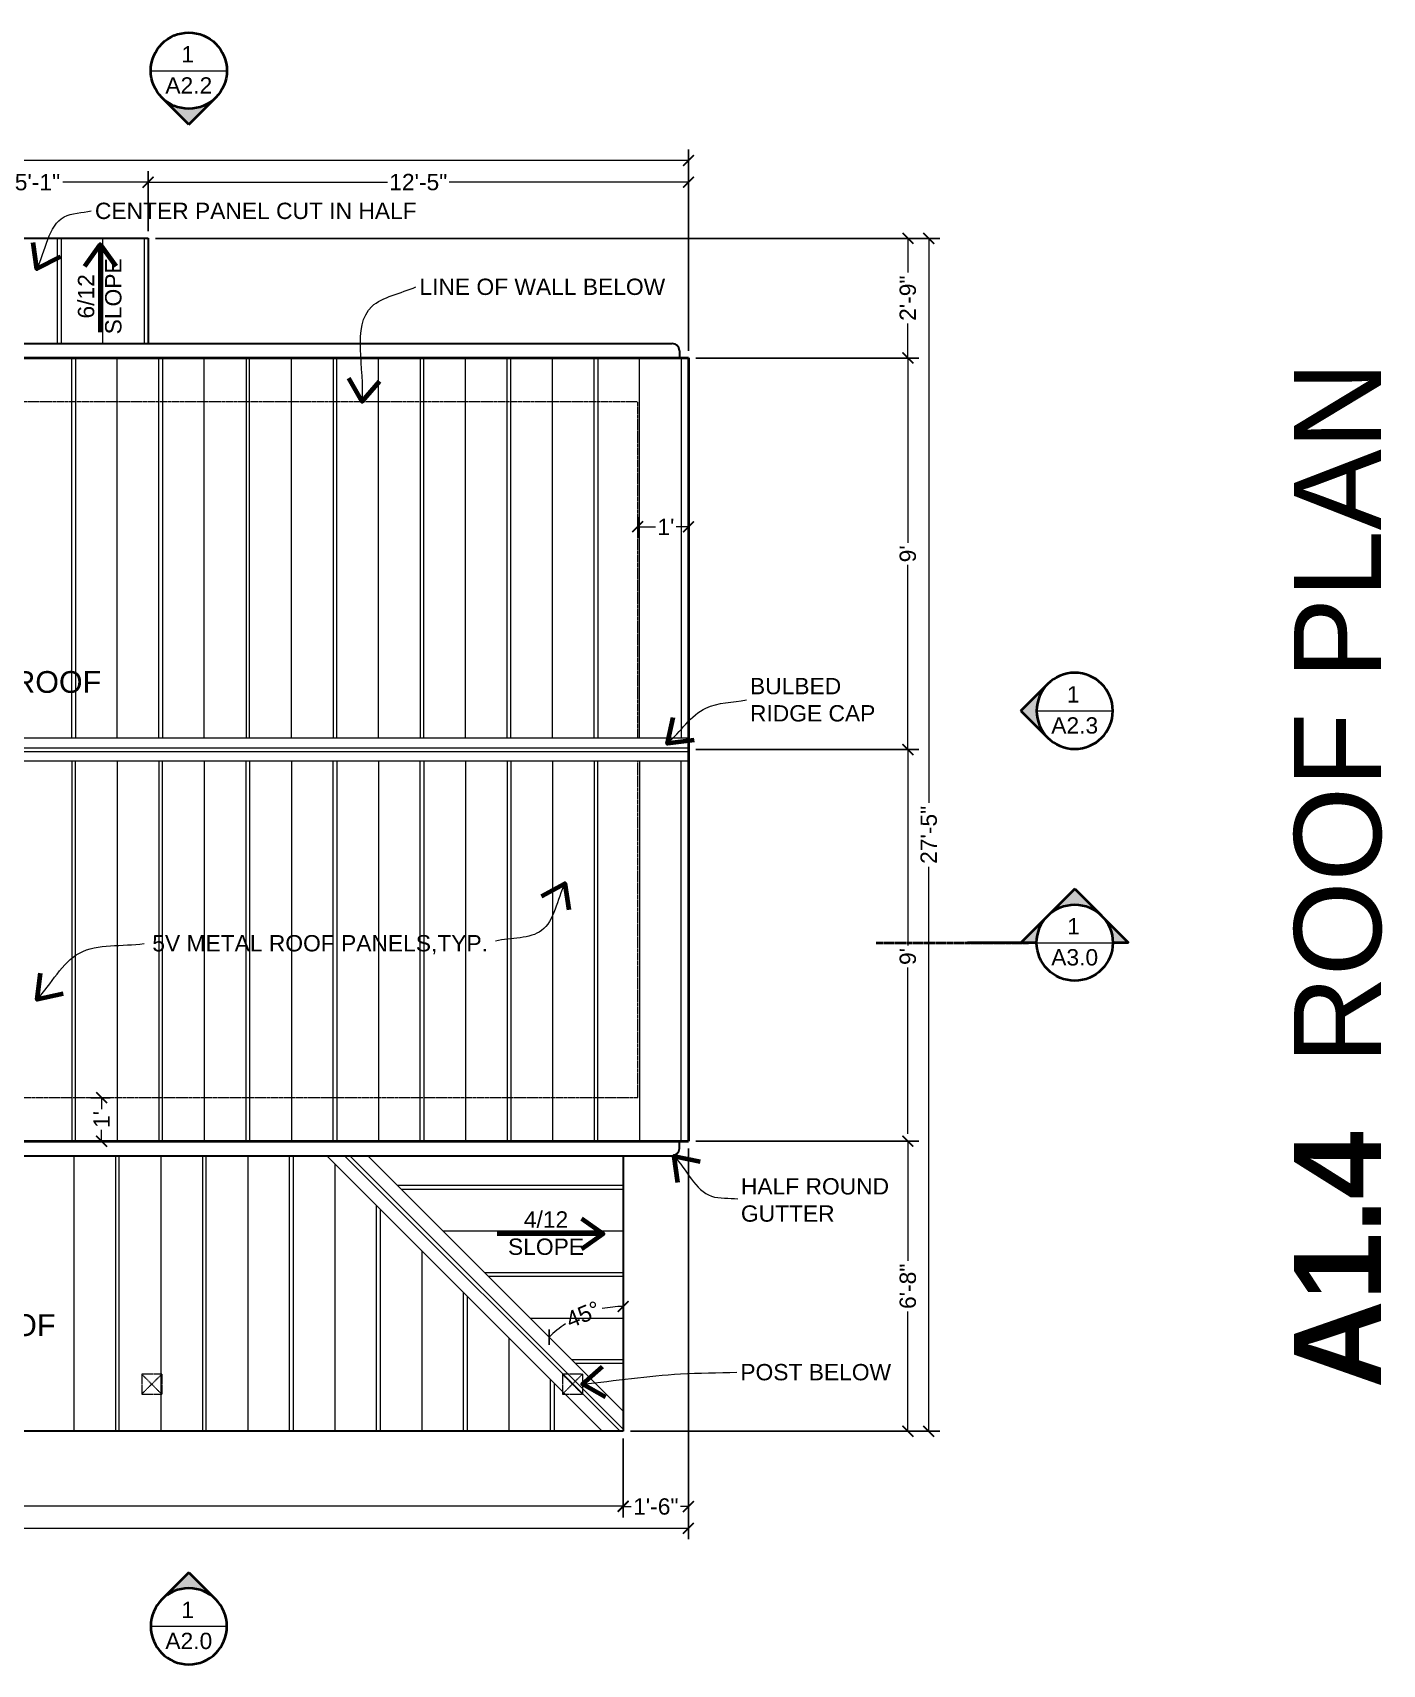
# Model space of a CAD drawing. Header units: inches. Extents: x -54 to 15382, y 469 to 41738.
# Drawn here: x 5316.7 to 5688.8, y 6421 to 6871 of the extents above; entities that cross this region are included whole.
import ezdxf

# ---------------------------------------------------------------- set-up
doc = ezdxf.new("R2010")
doc.units = ezdxf.units.IN
doc.header["$MEASUREMENT"] = 0
doc.linetypes.add('CENTER', pattern=[2, 1.25, -0.25, 0.25, -0.25])
doc.linetypes.add('DASHED2', pattern=[0.375, 0.25, -0.125])
doc.layers.get('0').update_dxf_attribs({"lineweight": 9})
for name, color, linetype, lineweight in [('1', 7, 'Continuous', 9), ('2', 7, 'Continuous', 18), ('3', 7, 'Continuous', 30), ('4', 7, 'Continuous', 40), ('A-DIMSx', 7, 'Continuous', 9), ('A-LINK', 7, 'Continuous', 40), ('A-TEXTx', 7, 'Continuous', 18)]:
    doc.layers.add(name, color=color, linetype=linetype, lineweight=lineweight)
doc.styles.get("Standard").update_dxf_attribs({"font": 'arial.ttf'})
doc.dimstyles.get("Standard").update_dxf_attribs({"dimtxt": 3, "dimasz": 2, "dimexe": 0.03125, "dimexo": 0.0625, "dimgap": 0.03125, "dimtad": 0, "dimtoh": 1, "dimdec": 4, "dimlfac": 0.99985, "dimzin": 0, "dimdsep": 46, "dimlunit": 4, "dimtxsty": 'Standard', "dimblk": 'ARCHTICK', "dimblk1": 'ARCHTICK', "dimblk2": 'ARCHTICK', "dimcen": 0.09, "dimclrt": 256, "dimadec": 0, "dimazin": 0, "dimtfac": 1, "dimtdec": 4, "dimtofl": 0, "dimtmove": 0, "dimatfit": 3, "dimfxl": 1, "dimtolj": 1, "dimtzin": 0, "dimarcsym": 0})

# ---------------------------------------------------------------- blocks, each defined once
blk = doc.blocks.new('_ArchTick')
at = {"color": 0, "linetype": 'ByBlock', "lineweight": 0, "const_width": 0.15}
blk.add_lwpolyline([(-0.5, -0.5), (0.5, 0.5)], dxfattribs=at)
blk = doc.blocks.new('*D103')
at = {"layer": 'A-DIMSx', "color": 0, "lineweight": -2, "ltscale": 0.1}
for p, q in [((5497.5, 6563.27), (5497.5, 6461.51)), ((5479.5, 6483.27), (5479.5, 6461.51))]:
    blk.add_line(p, q, dxfattribs=at)
at = {"layer": 'A-DIMSx', "color": 0, "lineweight": 5, "ltscale": 0.1}
for p, q in [((5479.5, 6464.51), (5481.72, 6464.51)), ((5497.5, 6464.51), (5495.28, 6464.51))]:
    blk.add_line(p, q, dxfattribs=at)
at = {"layer": 'A-DIMSx', "color": 0, "lineweight": 5, "xscale": 3, "yscale": 3, "zscale": 3, "rotation": 180}
blk.add_blockref('_ArchTick', (5479.5, 6464.51), dxfattribs=at)
at = {"layer": 'A-DIMSx', "color": 0, "lineweight": 5, "xscale": 3, "yscale": 3, "zscale": 3}
blk.add_blockref('_ArchTick', (5497.5, 6464.51), dxfattribs=at)
at = {"layer": 'A-DIMSx', "ltscale": 0.25, "insert": (5488.5, 6464.51), "char_height": 4.5, "attachment_point": 5}
blk.add_mtext('\\A1;1\'-6"', dxfattribs=at)
blk = doc.blocks.new('*D104')
at = {"layer": 'A-DIMSx', "color": 0, "lineweight": -2, "ltscale": 0.1}
for p, q in [((5348.5, 6816.27), (5348.5, 6832.76)), ((5497.5, 6783.27), (5497.5, 6832.76))]:
    blk.add_line(p, q, dxfattribs=at)
at = {"layer": 'A-DIMSx', "color": 0, "lineweight": 5, "ltscale": 0.1}
for p, q in [((5348.5, 6829.76), (5414.47, 6829.76)), ((5497.5, 6829.76), (5431.53, 6829.76))]:
    blk.add_line(p, q, dxfattribs=at)
at = {"layer": 'A-DIMSx', "color": 0, "lineweight": 5, "xscale": 3, "yscale": 3, "zscale": 3, "rotation": 180}
blk.add_blockref('_ArchTick', (5348.5, 6829.76), dxfattribs=at)
at = {"layer": 'A-DIMSx', "color": 0, "lineweight": 5, "xscale": 3, "yscale": 3, "zscale": 3}
blk.add_blockref('_ArchTick', (5497.5, 6829.76), dxfattribs=at)
at = {"layer": 'A-DIMSx', "ltscale": 0.25, "insert": (5423, 6829.76), "char_height": 4.5, "attachment_point": 5}
blk.add_mtext('\\A1;12\'-5"', dxfattribs=at)
blk = doc.blocks.new('*D105')
at = {"layer": 'A-DIMSx', "color": 0, "lineweight": -2, "ltscale": 0.1}
for p, q in [((5287.5, 6816.29), (5287.5, 6832.74)), ((5348.5, 6816.26), (5348.5, 6832.74))]:
    blk.add_line(p, q, dxfattribs=at)
at = {"layer": 'A-DIMSx', "color": 0, "lineweight": 5, "ltscale": 0.1}
for p, q in [((5287.5, 6829.74), (5311, 6829.74)), ((5348.5, 6829.74), (5325, 6829.74))]:
    blk.add_line(p, q, dxfattribs=at)
at = {"layer": 'A-DIMSx', "color": 0, "lineweight": 5, "xscale": 3, "yscale": 3, "zscale": 3, "rotation": 180}
blk.add_blockref('_ArchTick', (5287.5, 6829.74), dxfattribs=at)
at = {"layer": 'A-DIMSx', "color": 0, "lineweight": 5, "xscale": 3, "yscale": 3, "zscale": 3}
blk.add_blockref('_ArchTick', (5348.5, 6829.74), dxfattribs=at)
at = {"layer": 'A-DIMSx', "ltscale": 0.25, "insert": (5318, 6829.74), "char_height": 4.5, "attachment_point": 5}
blk.add_mtext('\\A1;5\'-1"', dxfattribs=at)
blk = doc.blocks.new('*D111')
at = {"layer": 'A-DIMSx', "color": 0, "lineweight": -2, "ltscale": 0.1}
for p, q in [((5104.5, 6483.27), (5104.5, 6461.64)), ((5479.5, 6483.27), (5479.5, 6461.64))]:
    blk.add_line(p, q, dxfattribs=at)
at = {"layer": 'A-DIMSx', "color": 0, "lineweight": 5, "ltscale": 0.1}
for p, q in [((5104.5, 6464.64), (5283.26, 6464.64)), ((5479.5, 6464.64), (5300.74, 6464.64))]:
    blk.add_line(p, q, dxfattribs=at)
at = {"layer": 'A-DIMSx', "color": 0, "lineweight": 5, "xscale": 3, "yscale": 3, "zscale": 3, "rotation": 180}
blk.add_blockref('_ArchTick', (5104.5, 6464.64), dxfattribs=at)
at = {"layer": 'A-DIMSx', "color": 0, "lineweight": 5, "xscale": 3, "yscale": 3, "zscale": 3}
blk.add_blockref('_ArchTick', (5479.5, 6464.64), dxfattribs=at)
at = {"layer": 'A-DIMSx', "ltscale": 0.25, "insert": (5292, 6464.64), "char_height": 4.5, "attachment_point": 5}
blk.add_mtext('\\A1;31\'-3"', dxfattribs=at)
blk = doc.blocks.new('Elevation Callout - 1')
at = {"layer": 'A-LINK', "ltscale": 0.1}
blk.add_hatch(color=256, dxfattribs=at).paths.add_polyline_path([(2031.59, 7377.65), (2039.01, 7370.23), (2046.43, 7377.65, -0.198912), (2039.01, 7374.58, -0.198912)])
for q in [(2031.59, 7377.65), (2046.43, 7377.65)]:
    blk.add_line((2039.01, 7370.23), q, dxfattribs=at)
blk.add_circle((2039.01, 7385.08), 10.5, dxfattribs=at)
blk = doc.blocks.new('Section Callout')
at = {"layer": 'A-LINK', "ltscale": 0.1}
h = blk.add_hatch(color=256, dxfattribs=at)
h.paths.add_polyline_path([(1891.06, 7392.5), (1883.64, 7385.08), (1891.06, 7377.65, -0.198912), (1887.98, 7385.08, -0.198912)])
h.paths.add_polyline_path([(1898.48, 7399.92), (1891.06, 7392.5, -0.198912), (1898.48, 7395.58)])
h.paths.add_polyline_path([(1891.06, 7377.65), (1898.48, 7370.23), (1898.48, 7374.58, -0.198912)])
for p, q in [((1883.64, 7385.08), (1898.48, 7399.92)), ((1898.48, 7399.92), (1898.48, 7395.58)), ((1883.64, 7385.08), (1898.48, 7370.23)), ((1898.48, 7374.58), (1898.48, 7370.23)), ((1898.48, 7370.23), (1898.48, 7355.49))]:
    blk.add_line(p, q, dxfattribs=at)
blk.add_circle((1898.48, 7385.08), 10.5, dxfattribs=at)
blk = doc.blocks.new('*D154')
at = {"layer": 'A-DIMSx', "color": 0, "lineweight": -2, "ltscale": 0.1}
for p, q in [((5483.5, 6737.38), (5483.5, 6731.72)), ((5497.5, 6737.38), (5497.5, 6731.72))]:
    blk.add_line(p, q, dxfattribs=at)
at = {"layer": 'A-DIMSx', "color": 0, "lineweight": 5, "ltscale": 0.1}
for p, q in [((5483.5, 6734.72), (5488.42, 6734.72)), ((5497.5, 6734.72), (5494.14, 6734.72))]:
    blk.add_line(p, q, dxfattribs=at)
at = {"layer": 'A-DIMSx', "color": 0, "lineweight": 5, "xscale": 3, "yscale": 3, "zscale": 3, "rotation": 180}
blk.add_blockref('_ArchTick', (5483.5, 6734.72), dxfattribs=at)
at = {"layer": 'A-DIMSx', "color": 0, "lineweight": 5, "xscale": 3, "yscale": 3, "zscale": 3}
blk.add_blockref('_ArchTick', (5497.5, 6734.72), dxfattribs=at)
at = {"layer": 'A-DIMSx', "ltscale": 0.25, "insert": (5491.28, 6734.72), "char_height": 4.5, "attachment_point": 5}
blk.add_mtext("\\A1;1'", dxfattribs=at)
blk = doc.blocks.new('*D222')
at = {"layer": 'A-DIMSx', "color": 0, "lineweight": -2, "ltscale": 0.1}
for p, q in [((5499.5, 6781.27), (5561, 6781.27)), ((5499.5, 6673.27), (5561, 6673.27))]:
    blk.add_line(p, q, dxfattribs=at)
at = {"layer": 'A-DIMSx', "color": 0, "lineweight": 5, "ltscale": 0.1}
for p, q in [((5558, 6781.27), (5558, 6730.33)), ((5558, 6673.27), (5558, 6724.22))]:
    blk.add_line(p, q, dxfattribs=at)
at = {"layer": 'A-DIMSx', "color": 0, "lineweight": 5, "xscale": 3, "yscale": 3, "zscale": 3}
for p, rotation in [((5558, 6781.27), 90), ((5558, 6673.27), 270)]:
    blk.add_blockref('_ArchTick', p, dxfattribs=dict(at, rotation=rotation))
at = {"layer": 'A-DIMSx', "ltscale": 0.25, "insert": (5558, 6727.27), "char_height": 4.5, "attachment_point": 5, "rotation": 90}
blk.add_mtext("\\A1;9'", dxfattribs=at)
blk = doc.blocks.new('*D223')
at = {"layer": 'A-DIMSx', "color": 0, "lineweight": 5, "ltscale": 0.1}
for p, q in [((5558, 6673.27), (5558, 6619.27)), ((5558, 6567.27), (5558, 6613.16))]:
    blk.add_line(p, q, dxfattribs=at)
at = {"layer": 'A-DIMSx', "color": 0, "lineweight": 5, "xscale": 3, "yscale": 3, "zscale": 3}
for p, rotation in [((5558, 6673.27), 90), ((5558, 6565.27), 270)]:
    blk.add_blockref('_ArchTick', p, dxfattribs=dict(at, rotation=rotation))
at = {"layer": 'A-DIMSx', "ltscale": 0.25, "insert": (5558, 6616.22), "char_height": 4.5, "attachment_point": 5, "rotation": 90}
blk.add_mtext("\\A1;9'", dxfattribs=at)
blk = doc.blocks.new('*D226')
at = {"layer": 'A-DIMSx', "color": 0, "lineweight": -2, "ltscale": 0.1}
for p, q in [((5350.5, 6814.27), (5561, 6814.27)), ((5499.5, 6781.27), (5561, 6781.27))]:
    blk.add_line(p, q, dxfattribs=at)
at = {"layer": 'A-DIMSx', "color": 0, "lineweight": 5, "ltscale": 0.1}
for p, q in [((5558, 6814.27), (5558, 6804.81)), ((5558, 6781.27), (5558, 6790.74))]:
    blk.add_line(p, q, dxfattribs=at)
at = {"layer": 'A-DIMSx', "color": 0, "lineweight": 5, "xscale": 3, "yscale": 3, "zscale": 3}
for p, rotation in [((5558, 6814.27), 90), ((5558, 6781.27), 270)]:
    blk.add_blockref('_ArchTick', p, dxfattribs=dict(at, rotation=rotation))
at = {"layer": 'A-DIMSx', "ltscale": 0.25, "insert": (5558, 6797.77), "char_height": 4.5, "attachment_point": 5, "rotation": 90}
blk.add_mtext('\\A1;2\'-9"', dxfattribs=at)
blk = doc.blocks.new('*D227')
at = {"layer": 'A-DIMSx', "color": 0, "lineweight": -2, "ltscale": 0.1}
for p, q in [((5499.5, 6565.27), (5561, 6565.27)), ((5481.5, 6485.27), (5561, 6485.27))]:
    blk.add_line(p, q, dxfattribs=at)
at = {"layer": 'A-DIMSx', "color": 0, "lineweight": 5, "ltscale": 0.1}
for p, q in [((5558, 6565.27), (5558, 6532.27)), ((5558, 6485.27), (5558, 6518.28))]:
    blk.add_line(p, q, dxfattribs=at)
at = {"layer": 'A-DIMSx', "color": 0, "lineweight": 5, "xscale": 3, "yscale": 3, "zscale": 3}
for p, rotation in [((5558, 6565.27), 90), ((5558, 6485.27), 270)]:
    blk.add_blockref('_ArchTick', p, dxfattribs=dict(at, rotation=rotation))
at = {"layer": 'A-DIMSx', "ltscale": 0.25, "insert": (5558, 6525.27), "char_height": 4.5, "attachment_point": 5, "rotation": 90}
blk.add_mtext('\\A1;6\'-8"', dxfattribs=at)
blk = doc.blocks.new('*D231')
at = {"layer": 'A-DIMSx', "color": 0, "lineweight": -2, "ltscale": 0.1}
for p, q in [((5338, 6577.27), (5332.69, 6577.27)), ((5338, 6565.27), (5332.69, 6565.27))]:
    blk.add_line(p, q, dxfattribs=at)
at = {"layer": 'A-DIMSx', "color": 0, "lineweight": 5, "ltscale": 0.1}
for p, q in [((5335.69, 6577.27), (5335.69, 6574.13)), ((5335.69, 6565.27), (5335.69, 6568.42))]:
    blk.add_line(p, q, dxfattribs=at)
at = {"layer": 'A-DIMSx', "color": 0, "lineweight": 5, "xscale": 3, "yscale": 3, "zscale": 3}
for p, rotation in [((5335.69, 6577.27), 90), ((5335.69, 6565.27), 270)]:
    blk.add_blockref('_ArchTick', p, dxfattribs=dict(at, rotation=rotation))
at = {"layer": 'A-DIMSx', "ltscale": 0.25, "insert": (5335.69, 6571.27), "char_height": 4.5, "attachment_point": 5, "rotation": 90}
blk.add_mtext("\\A1;1'", dxfattribs=at)
blk = doc.blocks.new('*D232')
at = {"layer": 'A-DIMSx', "color": 0, "lineweight": -2, "ltscale": 0.1}
for p, q in [((5350.5, 6814.27), (5566.77, 6814.27)), ((5481.5, 6485.27), (5566.77, 6485.27))]:
    blk.add_line(p, q, dxfattribs=at)
at = {"layer": 'A-DIMSx', "color": 0, "lineweight": 5, "ltscale": 0.1}
for p, q in [((5563.77, 6814.27), (5563.77, 6658.56)), ((5563.77, 6485.27), (5563.77, 6640.99))]:
    blk.add_line(p, q, dxfattribs=at)
at = {"layer": 'A-DIMSx', "color": 0, "lineweight": 5, "xscale": 3, "yscale": 3, "zscale": 3}
for p, rotation in [((5563.77, 6814.27), 90), ((5563.77, 6485.27), 270)]:
    blk.add_blockref('_ArchTick', p, dxfattribs=dict(at, rotation=rotation))
at = {"layer": 'A-DIMSx', "ltscale": 0.25, "insert": (5563.77, 6649.77), "char_height": 4.5, "attachment_point": 5, "rotation": 90}
blk.add_mtext('\\A1;27\'-5"', dxfattribs=at)
blk = doc.blocks.new('*D233')
at = {"layer": 'A-DIMSx', "color": 0, "lineweight": -2, "ltscale": 0.1}
for p, q in [((5086.5, 6783.27), (5086.5, 6838.74)), ((5497.5, 6783.27), (5497.5, 6838.74))]:
    blk.add_line(p, q, dxfattribs=at)
at = {"layer": 'A-DIMSx', "color": 0, "lineweight": 5, "ltscale": 0.1}
for p, q in [((5086.5, 6835.74), (5283.26, 6835.74)), ((5497.5, 6835.74), (5300.74, 6835.74))]:
    blk.add_line(p, q, dxfattribs=at)
at = {"layer": 'A-DIMSx', "color": 0, "lineweight": 5, "xscale": 3, "yscale": 3, "zscale": 3, "rotation": 180}
blk.add_blockref('_ArchTick', (5086.5, 6835.74), dxfattribs=at)
at = {"layer": 'A-DIMSx', "color": 0, "lineweight": 5, "xscale": 3, "yscale": 3, "zscale": 3}
blk.add_blockref('_ArchTick', (5497.5, 6835.74), dxfattribs=at)
at = {"layer": 'A-DIMSx', "ltscale": 0.25, "insert": (5292, 6835.74), "char_height": 4.5, "attachment_point": 5}
blk.add_mtext('\\A1;34\'-3"', dxfattribs=at)
blk = doc.blocks.new('*D235')
at = {"layer": 'A-DIMSx', "color": 0, "lineweight": -2, "ltscale": 0.1}
for p, q in [((5086.5, 6563.27), (5086.5, 6455.51)), ((5497.5, 6563.27), (5497.5, 6455.51))]:
    blk.add_line(p, q, dxfattribs=at)
at = {"layer": 'A-DIMSx', "color": 0, "lineweight": 5, "ltscale": 0.1}
for p, q in [((5086.5, 6458.51), (5283.26, 6458.51)), ((5497.5, 6458.51), (5300.74, 6458.51))]:
    blk.add_line(p, q, dxfattribs=at)
at = {"layer": 'A-DIMSx', "color": 0, "lineweight": 5, "xscale": 3, "yscale": 3, "zscale": 3, "rotation": 180}
blk.add_blockref('_ArchTick', (5086.5, 6458.51), dxfattribs=at)
at = {"layer": 'A-DIMSx', "color": 0, "lineweight": 5, "xscale": 3, "yscale": 3, "zscale": 3}
blk.add_blockref('_ArchTick', (5497.5, 6458.51), dxfattribs=at)
at = {"layer": 'A-DIMSx', "ltscale": 0.25, "insert": (5292, 6458.51), "char_height": 4.5, "attachment_point": 5}
blk.add_mtext('\\A1;34\'-3"', dxfattribs=at)
blk = doc.blocks.new('*D247')
at = {"layer": 'A-DIMSx', "color": 0, "lineweight": 5, "ltscale": 0.1}
for start, end in [(90, 101.5041), (123.4959, 135)]:
    blk.add_arc((5479.5, 6490.83), 28.86, start, end, dxfattribs=at)
at = {"layer": 'A-DIMSx', "color": 0, "lineweight": 5, "xscale": 3, "yscale": 3, "zscale": 3}
for p, rotation in [((5479.5, 6519.69), 1.849458645088493e-11), ((5459.09, 6511.24), 225.0000001142544)]:
    blk.add_blockref('_ArchTick', p, dxfattribs=dict(at, rotation=rotation))
at = {"layer": 'A-DIMSx', "ltscale": 0.25, "insert": (5468.46, 6517.5), "char_height": 4.5, "attachment_point": 5, "rotation": 22.5}
blk.add_mtext('\\A1;45%%d', dxfattribs=at)

msp = doc.modelspace()

# ---------------------------------------------------------------- linework, layer by layer
at = {"layer": '1'}
for p, q in [((5323.5001005, 6785.2747155), (5323.5001005, 6814.2747155)), ((5324.5001005, 6814.2747155), (5324.5001005, 6785.2747155)), ((5336.0001005, 6785.2747155), (5336.0001005, 6814.2747155)), ((5347.5001005, 6785.2747155), (5347.5001005, 6814.2747155)), ((5328.0001005, 6561.2747155), (5328.0001005, 6485.2747155)), ((5339.5001005, 6561.2747155), (5339.5001005, 6485.2747155)), ((5340.5001005, 6485.2747155), (5340.5001005, 6561.2747155)), ((5352.0001005, 6561.2747155), (5352.0001005, 6485.2747155)), ((5363.5001005, 6561.2747155), (5363.5001005, 6485.2747155)), ((5364.5001005, 6485.2747155), (5364.5001005, 6561.2747155)), ((5376.0001005, 6561.2747155), (5376.0001005, 6485.2747155)), ((5387.5001005, 6485.2747155), (5387.5001005, 6561.2747155)), ((5388.5001005, 6561.2747155), (5388.5001005, 6485.2747155)), ((5473.7465797, 6485.2747155), (5397.74658, 6561.2747155)), ((5478.6963272, 6485.2747155), (5402.6963275, 6561.2747155)), ((5479.5001005, 6485.8851557), (5404.110541, 6561.2747155)), ((5479.5001005, 6490.8349032), (5409.0602879, 6561.2747155)), ((5400.0000565, 6559.021239), (5400.0000565, 6485.2747155)), ((5479.5001005, 6553.0199362), (5417.3150672, 6553.0199362)), ((5418.3150672, 6552.0199362), (5479.5001005, 6552.0199362)), ((5411.5000565, 6485.2747155), (5411.5000565, 6547.5212389)), ((5412.5000565, 6546.5212389), (5412.5000565, 6485.2747155)), ((5429.8150672, 6540.5199362), (5479.5001005, 6540.5199362)), ((5424.0000565, 6535.0212389), (5424.0000565, 6485.2747155)), ((5479.5001005, 6529.0199362), (5441.3150673, 6529.0199362)), ((5442.3150673, 6528.0199362), (5479.5001005, 6528.0199362)), ((5435.5000565, 6485.2747155), (5435.5000565, 6523.5212388)), ((5436.5000565, 6522.5212388), (5436.5000565, 6485.2747155)), ((5453.8150673, 6516.5199362), (5479.5001005, 6516.5199362)), ((5448.0000565, 6511.0212388), (5448.0000565, 6485.2747155)), ((5479.5001005, 6505.0199362), (5465.3150674, 6505.0199362)), ((5466.3150674, 6504.0199362), (5479.5001005, 6504.0199362)), ((5459.5000565, 6485.2747155), (5459.5000565, 6499.5212387)), ((5460.5000565, 6498.5212387), (5460.5000565, 6485.2747155))]:
    msp.add_line(p, q, dxfattribs=at)
at = {"layer": '1', "linetype": 'DASHED2', "ltscale": 0.1}
for p, q in [((5346.7501005, 6501.0247155), (5352.2501005, 6495.5247155)), ((5352.2501005, 6501.0247155), (5346.7501005, 6495.5247155)), ((5468.2501005, 6501.0247155), (5462.7501005, 6495.5247155)), ((5462.7501005, 6501.0247155), (5468.2501005, 6495.5247155))]:
    msp.add_line(p, q, dxfattribs=at)
at = {"layer": '2', "ltscale": 0.1}
for p, q in [((5349.2321742, 6860.5008975), (5370.2321742, 6860.5008975)), ((5593.5000784, 6683.9696035), (5614.5000785, 6683.9696035)), ((5593.5000784, 6620.0247155), (5614.5000785, 6620.0247155)), ((5349.2321745, 6431.5008975), (5370.2321745, 6431.5008975))]:
    msp.add_line(p, q, dxfattribs=at)
at = {"layer": '2'}
for p, q in [((5327.5001005, 6676.4352494), (5327.5001005, 6781.2747155)), ((5328.5001005, 6781.2747155), (5328.5001005, 6676.4352494)), ((5340.0001005, 6676.4352494), (5340.0001005, 6781.2747155)), ((5351.5001005, 6676.4352494), (5351.5001005, 6781.2747155)), ((5352.5001005, 6781.2747155), (5352.5001005, 6676.4352494)), ((5364.0001005, 6676.4352494), (5364.0001005, 6781.2747155)), ((5375.5001005, 6781.2747155), (5375.5001005, 6676.4352494)), ((5376.5001005, 6676.4352494), (5376.5001005, 6781.2747155)), ((5388.0001005, 6676.4352494), (5388.0001005, 6781.2747155)), ((5399.5001005, 6781.2747155), (5399.5001005, 6676.4352494)), ((5400.5001005, 6676.4352494), (5400.5001005, 6781.2747155)), ((5412.0001005, 6676.4352494), (5412.0001005, 6781.2747155)), ((5423.5001005, 6781.2747155), (5423.5001005, 6676.4352494)), ((5424.5001005, 6676.4352494), (5424.5001005, 6781.2747155)), ((5436.0001005, 6676.4352494), (5436.0001005, 6781.2747155)), ((5447.5001005, 6676.4352494), (5447.5001005, 6781.2747155)), ((5448.5001005, 6676.4352494), (5448.5001005, 6781.2747155)), ((5460.0001005, 6676.4352494), (5460.0001005, 6781.2747155)), ((5471.5001005, 6676.4352494), (5471.5001005, 6781.2747155)), ((5472.5001005, 6781.2747155), (5472.5001005, 6676.4352494)), ((5484.0001005, 6676.4352494), (5484.0001005, 6781.2747155)), ((5495.5001005, 6781.2747155), (5495.5001005, 6676.4352494)), ((5497.5001005, 6676.4352494), (5102.5000785, 6676.4352494)), ((5102.5000785, 6673.7747155), (5497.5001005, 6673.7747155)), ((5102.5000785, 6672.7747155), (5497.5001005, 6672.7747155)), ((5497.5001005, 6670.1141816), (5102.5000785, 6670.1141816)), ((5327.5001005, 6670.1141816), (5327.5001005, 6565.2747155)), ((5328.5001005, 6565.2747155), (5328.5001005, 6670.1141816)), ((5340.0001005, 6670.1141816), (5340.0001005, 6565.2747155)), ((5351.5001005, 6670.1141816), (5351.5001005, 6565.2747155)), ((5352.5001005, 6565.2747155), (5352.5001005, 6670.1141816)), ((5364.0001005, 6670.1141816), (5364.0001005, 6565.2747155)), ((5375.5001005, 6565.2747155), (5375.5001005, 6670.1141816)), ((5376.5001005, 6670.1141816), (5376.5001005, 6565.2747155)), ((5388.0001005, 6670.1141816), (5388.0001005, 6565.2747155)), ((5399.5001005, 6565.2747155), (5399.5001005, 6670.1141816)), ((5400.5001005, 6670.1141816), (5400.5001005, 6565.2747155)), ((5412.0001005, 6670.1141816), (5412.0001005, 6565.2747155)), ((5423.5001005, 6565.2747155), (5423.5001005, 6670.1141816)), ((5424.5001005, 6670.1141816), (5424.5001005, 6565.2747155)), ((5436.0001005, 6670.1141816), (5436.0001005, 6565.2747155)), ((5447.5001005, 6670.1141816), (5447.5001005, 6565.2747155)), ((5448.5001005, 6670.1141816), (5448.5001005, 6565.2747155)), ((5460.0001005, 6670.1141816), (5460.0001005, 6565.2747155)), ((5471.5001005, 6670.1141816), (5471.5001005, 6565.2747155)), ((5472.5001005, 6565.2747155), (5472.5001005, 6670.1141816)), ((5484.0001005, 6670.1141816), (5484.0001005, 6565.2747155)), ((5495.5001005, 6565.2747155), (5495.5001005, 6670.1141816))]:
    msp.add_line(p, q, dxfattribs=at)
at = {"layer": '2', "linetype": 'DASHED2', "ltscale": 0.2}
for p, q in [((5099.5001005, 6769.2747155), (5483.5001005, 6769.2747155)), ((5483.5001005, 6676.4352494), (5483.5001005, 6769.2747155)), ((5483.5001005, 6577.2747155), (5483.5001005, 6670.1141816)), ((5483.5001005, 6577.2747155), (5099.5001005, 6577.2747155))]:
    msp.add_line(p, q, dxfattribs=at)
at = {"layer": '2', "linetype": 'DASHED2', "ltscale": 0.1}
for p, q in [((5346.7501005, 6501.0247155), (5346.7501005, 6495.5247155)), ((5352.2501005, 6501.0247155), (5346.7501005, 6501.0247155)), ((5352.2501005, 6501.0247155), (5352.2501005, 6495.5247155)), ((5462.7501005, 6501.0247155), (5462.7501005, 6495.5247155)), ((5468.2501005, 6501.0247155), (5462.7501005, 6501.0247155)), ((5468.2501005, 6501.0247155), (5468.2501005, 6495.5247155)), ((5346.7501005, 6495.5247155), (5352.2501005, 6495.5247155)), ((5462.7501005, 6495.5247155), (5468.2501005, 6495.5247155))]:
    msp.add_line(p, q, dxfattribs=at)
at = {"layer": '3'}
for p, q in [((5287.5001005, 6814.2747155), (5348.5001005, 6814.2747155)), ((5348.5001005, 6814.2747155), (5348.5001005, 6785.2747155)), ((5091.0000565, 6785.2747155), (5493.0001005, 6785.2747155)), ((5495.0001005, 6783.2747155), (5495.0001005, 6781.2747155)), ((5091.0000565, 6561.2747155), (5493.0001005, 6561.2747155)), ((5479.5001005, 6561.2747155), (5479.5001005, 6485.2747155)), ((5495.0001005, 6563.2747155), (5495.0001005, 6565.2747155)), ((5479.5001005, 6485.2747155), (5104.5001005, 6485.2747155))]:
    msp.add_line(p, q, dxfattribs=at)
for centre, start, end in [((5493.0001005, 6783.2747155), 0, 90), ((5493.0001005, 6563.2747155), 270, 0)]:
    msp.add_arc(centre, 2, start, end, dxfattribs=at)
at = {"layer": '4'}
for p, q in [((5086.5001005, 6781.2747155), (5497.5001005, 6781.2747155)), ((5497.5001005, 6781.2747155), (5497.5001005, 6565.2747155)), ((5086.5001005, 6565.2747155), (5497.5001005, 6565.2747155))]:
    msp.add_line(p, q, dxfattribs=at)
at = {"layer": 'A-LINK', "linetype": 'CENTER', "ltscale": 0.15}
msp.add_line((5549.2902609, 6620.0247155), (5591.2721564, 6620.0247155), dxfattribs=at)

# ---------------------------------------------------------------- block references
at = {"ltscale": 0.1}
msp.add_blockref('Elevation Callout - 1', (3320.7221432, -524.5746862), dxfattribs=at)
at = {"ltscale": 0.1, "xscale": -1}
for p, rotation in [((-1781.0755052, 4644.9595724), 270), ((3320.7221432, 13816.5764811), 180)]:
    msp.add_blockref('Elevation Callout - 1', p, dxfattribs=dict(at, rotation=rotation))
at = {"ltscale": 0.1, "rotation": 270.0000000000001}
msp.add_blockref('Section Callout', (-1781.0755052, 8518.5096664), dxfattribs=at)

# ---------------------------------------------------------------- texts
at = {"ltscale": 0.5, "insert": (5676.664182, 6638.7534571), "char_height": 24, "attachment_point": 5, "rotation": 90}
msp.add_mtext('{\\fArial|b1|i0|c0|p34;A1.4\\fArial|b0|i0|c1|p0;  ROOF PLAN}', dxfattribs=at)
at = {"layer": 'A-LINK', "ltscale": 0.1, "attachment_point": 5}
for s, insert, char_height, width in [('{1}', (5359.4220311, 6865.0442485), 4.5, 9.771161836), ('{\\H0.75x;A2.2}', (5359.7279164, 6856.4409333), 6, 9.85131083), ('{1}', (5603.5799494, 6688.5129545), 4.5, 9.771161836), ('{\\H0.75x;A2.3}', (5604.0043362, 6679.9096393), 6, 9.85131083), ('{1}', (5603.6899354, 6624.5680665), 4.5, 9.771161836), ('{\\H0.75x;A3.0}', (5603.9958207, 6615.9647513), 6, 9.85131083), ('{1}', (5359.4220311, 6436.0442485), 4.5, 9.771161836), ('{\\H0.75x;A2.0}', (5359.7279164, 6427.4409333), 6, 9.85131083)]:
    msp.add_mtext(s, dxfattribs=dict(at, insert=insert, char_height=char_height, width=width))
at = {"layer": 'A-TEXTx', "ltscale": 0.25, "char_height": 4.5, "attachment_point": 4}
for s, insert in [('{CENTER PANEL CUT IN HALF}', (5333.8421879, 6821.8214986)), ('{BULBED\\PRIDGE CAP}', (5514.4608383, 6687.0034795)), ('{5V METAL ROOF PANELS,TYP.}', (5349.6645772, 6619.4549076)), ('{POST BELOW}', (5511.8077378, 6501.5578002))]:
    msp.add_mtext(s, dxfattribs=dict(at, insert=insert))
at = {"layer": 'A-TEXTx', "ltscale": 0.5, "insert": (5335.1788426, 6798.2759041), "char_height": 4.5, "width": 0.842208666, "attachment_point": 5, "rotation": 90}
msp.add_mtext('{6/12 SLOPE}', dxfattribs=at)
at = {"layer": 'A-TEXTx', "ltscale": 0.1, "char_height": 4.5, "attachment_point": 4}
for s, insert in [('{LINE OF WALL BELOW}', (5423.3222112, 6800.8770315)), ('{HALF ROUND\\PGUTTER}', (5511.9619011, 6549.0509033))]:
    msp.add_mtext(s, dxfattribs=dict(at, insert=insert))
at = {"layer": 'A-TEXTx', "ltscale": 0.5}
for s, insert, char_height, width, attachment_point in [('{GABLE ROOF}', (5308.314224, 6694.9318528), 6, 58.950366274, 2), ('{4/12 SLOPE}', (5458.2274732, 6539.9081871), 4.5, 0.842208666, 5), ('{HIP ROOF}', (5302.691938, 6517.5609236), 6, 59.982724906, 2)]:
    msp.add_mtext(s, dxfattribs=dict(at, insert=insert, char_height=char_height, width=width, attachment_point=attachment_point))

# ---------------------------------------------------------------- dimensions: what is measured, and where the dimension line sits
at = {"layer": 'A-DIMSx', "ltscale": 0.1}
for base, p1, p2, picture, middle in [((5086.5001005, 6835.7437381), (5497.5001005, 6781.2747155), (5086.5001005, 6781.2747155), '*D233', (5292.0001005, 6835.7437381)), ((5348.5001005, 6829.7437381), (5287.5001005, 6814.2936117), (5348.5001005, 6814.2639444), '*D105', (5318.0001005, 6829.7437381)), ((5497.5001005, 6829.7593631), (5348.5001005, 6814.2747155), (5497.5001005, 6781.2747155), '*D104', (5423.0001005, 6829.7593631)), ((5497.5001005, 6458.5120458), (5086.5001005, 6565.2747155), (5497.5001005, 6565.2747155), '*D235', (5292.0001005, 6458.5120458)), ((5479.5001005, 6464.5120458), (5497.5001005, 6565.2747155), (5479.5001005, 6485.2747155), '*D103', (5488.5001005, 6464.5120458)), ((5104.5001005, 6464.6397135), (5479.5001005, 6485.2747155), (5104.5001005, 6485.2747155), '*D111', (5292.0001005, 6464.6397135))]:
    dim = msp.add_linear_dim(base=base, p1=p1, p2=p2, dimstyle='Standard', override={"dimtxt": 4.5, "dimasz": 3, "dimexe": 3, "dimexo": 2, "dimgap": 1, "dimlfac": -47.9928, "dimlwd": 5}, dxfattribs=at)
    dim.commit()
    dim.dimension.update_dxf_attribs({"geometry": picture, "text_midpoint": middle})
for base, p1, p2, picture, middle in [((5558.0000785, 6814.2747155), (5497.5001005, 6781.2747155), (5348.5001005, 6814.2747155), '*D226', (5558.0000785, 6797.7747155)), ((5563.7696458, 6485.2747155), (5348.5001005, 6814.2747155), (5479.5001005, 6485.2747155), '*D232', (5563.7696458, 6649.7747155)), ((5558.0000785, 6673.2747155), (5497.5001005, 6781.2747155), (5497.5001005, 6673.2747155), '*D222', (5558.0000785, 6727.2747155)), ((5335.6928948, 6565.2747155), (5340.0001005, 6577.2747155), (5340.0001005, 6565.2747155), '*D231', (5335.6928948, 6571.2747155)), ((5558.0014643, 6485.2747155), (5497.5001005, 6565.2747155), (5479.5043538, 6485.2747155), '*D227', (5558.0014643, 6525.2747155))]:
    dim = msp.add_linear_dim(base=base, p1=p1, p2=p2, angle=90, dimstyle='Standard', override={"dimtxt": 4.5, "dimasz": 3, "dimexe": 3, "dimexo": 2, "dimgap": 1, "dimlfac": -47.9928, "dimlwd": 5}, dxfattribs=at)
    dim.commit()
    dim.dimension.update_dxf_attribs({"geometry": picture, "text_midpoint": middle})
dim = msp.add_linear_dim(base=(5497.5001005, 6734.7240309), p1=(5483.5001005, 6739.3789131), p2=(5497.5001005, 6739.3789131), text="1'", dimstyle='Standard', override={"dimtxt": 4.5, "dimasz": 3, "dimexe": 3, "dimexo": 2, "dimgap": 1, "dimlfac": -47.9928, "dimlwd": 5}, dxfattribs=at)
dim.commit()
dim.dimension.update_dxf_attribs({"geometry": '*D154', "text_midpoint": (5491.2797545, 6734.7240309), "dimtype": 160})
dim = msp.add_linear_dim(base=(5558.0014643, 6565.2747155), p1=(5497.5001005, 6673.2747155), p2=(5497.5001005, 6565.2747155), angle=90, dimstyle='Standard', override={"dimtxt": 4.5, "dimasz": 3, "dimexe": 3, "dimexo": 2, "dimgap": 1, "dimlfac": -47.9928, "dimlwd": 5}, dxfattribs=at)
dim.commit()
dim.dimension.update_dxf_attribs({"geometry": '*D223', "text_midpoint": (5558.0014643, 6616.2196336), "dimtype": 160})
dim = msp.add_angular_dim_2l(base=(5472.0307503, 6518.7108975), line1=((5479.5001005, 6490.8349032), (5409.0602879, 6561.2747155)), line2=((5479.5001005, 6561.2747155), (5479.5001005, 6485.2747155)), dimstyle='Standard', override={"dimtxt": 4.5, "dimasz": 3, "dimexe": 3, "dimexo": 2, "dimgap": 1, "dimlfac": -47.9928, "dimlwd": 5}, dxfattribs=at)
dim.commit()
dim.dimension.update_dxf_attribs({"geometry": '*D247', "text_midpoint": (5468.4561042, 6517.4974687)})

# ---------------------------------------------------------------- leaders
at = {"layer": 'A-TEXTx', "path_type": 1, "annotation_type": 0, "has_hookline": 1}
for points, hookline_direction, text_width in [([(5317.7981688, 6805.8491104), (5325.3352364, 6820.185455), (5332.8421879, 6821.8214986)], 0, 88.1214188), ([(5407.495393, 6769.2747155), (5410.2091676, 6795.5084213), (5422.3222112, 6800.8770315)], 0, 67.2390859), ([(5491.7549989, 6674.9204602), (5502.320919, 6684.7464332), (5513.4608383, 6687.0034795)], 0, 33.8144611), ([(5463.4084943, 6636.3850912), (5456.9928362, 6623.3776471), (5444.3073971, 6620.4791203)], 1, 91.7680764), ([(5317.9050488, 6604.3556461), (5329.5635104, 6617.1631901), (5347.3929537, 6619.7956381)], 0, 91.7680764), ([(5468.2501005, 6498.2747155), (5495.3251037, 6501.1158433), (5510.8077378, 6501.5578002)], 0, 40.9819236)]:
    msp.add_leader(points, dimstyle='Standard', override={"dimasz": 6, "dimgap": 1, "dimldrblk": 'Open90', "dimlwd": 65535}, dxfattribs=dict(at, hookline_direction=hookline_direction, text_width=text_width))
at = {"layer": 'A-TEXTx'}
for points, override in [([(5335.3235064, 6812.5644664), (5335.3235064, 6797.8709668), (5335.3235064, 6788.4103642)], {"dimasz": 6, "dimldrblk": 'Open90', "dimlwd": 65535}), ([(5473.9892333, 6539.7635232), (5451.9489838, 6539.7635232), (5444.7163178, 6539.7635232)], {"dimasz": 6, "dimgap": 1, "dimldrblk": 'Open90', "dimlwd": 65535})]:
    msp.add_leader(points, dimstyle='Standard', override=override, dxfattribs=at)
at = {"layer": 'A-TEXTx', "path_type": 1}
msp.add_leader([(5493.5504816, 6561.1683614), (5503.8913235, 6550.1132399), (5511.1071212, 6549.4074197)], dimstyle='Standard', override={"dimasz": 6, "dimgap": 1, "dimldrblk": 'Open90', "dimlwd": 65535}, dxfattribs=at)

doc.saveas('drawing.dxf')
